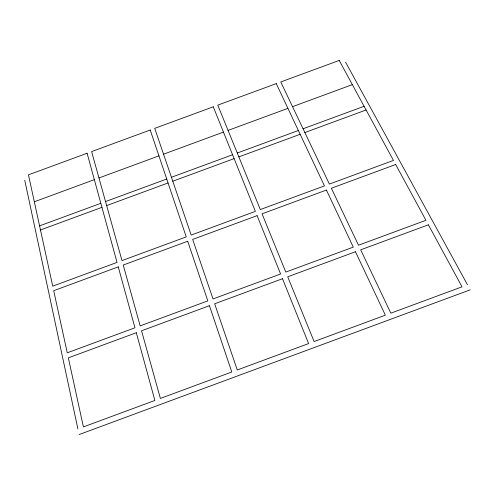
<?xml version="1.0" encoding="UTF-8"?>
<svg xmlns="http://www.w3.org/2000/svg" width="495" height="495" viewBox="0 0 495 495"><rect width="100%" height="100%" fill="white"/><g stroke="black" fill="none" stroke-linecap="round" stroke-linejoin="round"><path stroke-width="0.74" d="M79.101 434.561L470.25 289.829M34.328 201.768L94.347 179.66M98.963 177.959L158.932 155.869M163.542 154.174L223.455 132.103M228.065 130.408L287.929 108.356M292.533 106.66L352.341 84.633M39.581 225.875L100.832 203.303M105.54 201.564L166.735 179.017M171.437 177.278L232.576 154.749M237.278 153.017L298.361 130.507M303.058 128.774L364.091 106.283M40.479 229.983L101.933 207.337M106.66 205.592L168.065 182.964M172.786 181.226L234.135 158.617M238.85 156.878L300.143 134.287M304.858 132.549L366.096 109.983M345.566 62.166L467.497 284.798M24.75 180.279L77.901 428.942M87.108 153.252L28.456 174.84L52.724 286.153L117.037 262.418L87.108 153.252M150.214 130.018L91.618 151.588L121.987 260.599L186.244 236.888L150.214 130.018M213.271 106.802L154.718 128.36L191.181 235.063L255.383 211.377L213.271 106.802M276.272 83.612L217.769 105.144L260.314 209.558L324.454 185.891L276.272 83.612M339.217 60.44L280.77 81.953L329.385 184.072L393.463 160.429L339.217 60.44M118.262 266.873L53.708 290.689L67.252 352.805L134.962 327.789L118.262 266.873M187.71 241.244L123.224 265.042L140.172 325.871L207.813 300.88L187.71 241.244M257.097 215.641L192.666 239.413L213.017 298.955L280.591 273.989L257.097 215.641M326.415 190.061L262.053 213.815L285.788 272.071L353.3 247.129L326.415 190.061M395.672 164.507L331.365 188.236L358.491 245.211L425.935 220.294L395.672 164.507M136.317 332.727L68.347 357.842L83.401 426.907L154.886 400.461L136.317 332.727M209.441 305.706L141.539 330.796L160.38 398.425L231.79 372.005L209.441 305.706M282.497 278.716L214.663 303.781L237.284 369.975L308.614 343.579L282.497 278.716M355.478 251.751L287.713 276.792L314.102 341.55L385.357 315.185L355.478 251.751M428.385 224.81L360.688 249.827L390.84 313.162L462.021 286.822L428.385 224.81"/></g></svg>
